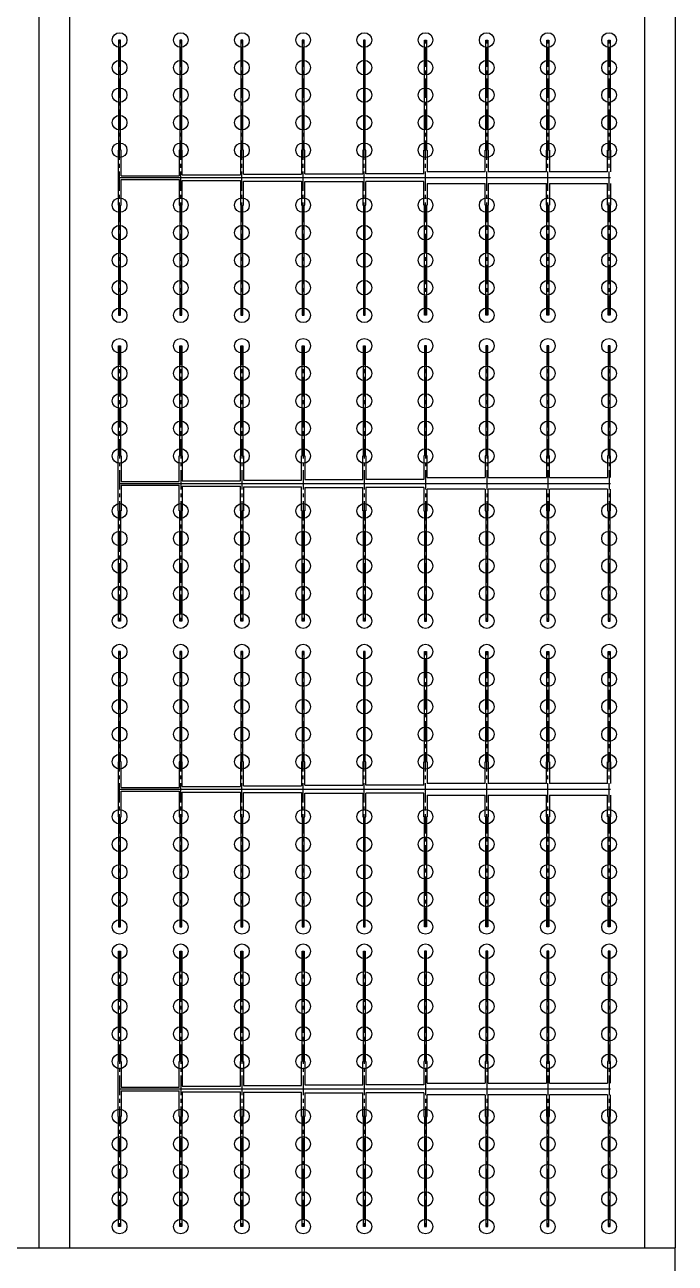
# Model space of a CAD drawing. Header units: millimetres. Extents: x -299291 to 688124, y -407813 to 623474.
# Drawn here: x -227492 to -216861, y 21730 to 41980 of the extents above; entities that cross this region are included whole.
import ezdxf

# ---------------------------------------------------------------- set-up
doc = ezdxf.new("R2010")
doc.units = ezdxf.units.MM
doc.linetypes.add('CENTER', pattern=[50.8, 31.75, -6.35, 6.35, -6.35])
doc.layers.add('轴线', color=6, linetype='CENTER')

msp = doc.modelspace()

# ---------------------------------------------------------------- linework, layer by layer
at = {"ltscale": 10}
for p, q in [((-227261.202, 90653.898), (-227261.202, 21980.27)), ((-217361.202, 90653.898), (-217361.202, 21980.27)), ((-227261.202, 87627.619), (-227261.202, 21980.27)), ((-226761.202, 87154.41), (-226761.202, 21980.27)), ((-217361.202, 87091.069), (-217361.202, 21980.27)), ((-226761.202, 85302.57), (-226761.202, 21980.27)), ((-216861.202, 84229.47), (-216861.202, 21980.27)), ((-225926.257, 41730.27), (-225958.257, 41730.27)), ((-225958.257, 41730.27), (-225958.257, 39930.27)), ((-225926.257, 39930.27), (-225926.257, 41730.27)), ((-224926.257, 41730.27), (-224958.257, 41730.27)), ((-224958.257, 41730.27), (-224958.257, 39930.27)), ((-224926.257, 39930.27), (-224926.257, 41730.27)), ((-223926.257, 41730.27), (-223958.257, 41730.27)), ((-223958.257, 41730.27), (-223958.257, 39930.27)), ((-223926.257, 39930.27), (-223926.257, 41730.27)), ((-222926.257, 41730.27), (-222958.257, 41730.27)), ((-222958.257, 41730.27), (-222958.257, 39930.27)), ((-222926.257, 39930.27), (-222926.257, 41730.27)), ((-221926.257, 41730.27), (-221958.257, 41730.27)), ((-221958.257, 41730.27), (-221958.257, 39930.27)), ((-221926.257, 39930.27), (-221926.257, 41730.27)), ((-220958.257, 39930.27), (-220958.257, 41730.27)), ((-220958.257, 41730.27), (-220926.257, 41730.27)), ((-220926.257, 41730.27), (-220926.257, 39930.27)), ((-219958.257, 39930.27), (-219958.257, 41730.27)), ((-219958.257, 41730.27), (-219926.257, 41730.27)), ((-219926.257, 41730.27), (-219926.257, 39930.27)), ((-218958.257, 39930.27), (-218958.257, 41730.27)), ((-218958.257, 41730.27), (-218926.257, 41730.27)), ((-218926.257, 41730.27), (-218926.257, 39930.27)), ((-217958.257, 39930.27), (-217958.257, 41730.27)), ((-217958.257, 41730.27), (-217926.257, 41730.27)), ((-217926.257, 41730.27), (-217926.257, 39930.27)), ((-225958.257, 39930.27), (-225967.257, 39930.27)), ((-225967.257, 39930.27), (-225967.257, 39030.27)), ((-225917.257, 39930.27), (-225926.257, 39930.27)), ((-225917.257, 39510.27), (-225917.257, 39930.27)), ((-224958.257, 39930.27), (-224967.257, 39930.27)), ((-224967.257, 39930.27), (-224967.257, 39510.27)), ((-224917.257, 39930.27), (-224926.257, 39930.27)), ((-224917.257, 39525.27), (-224917.257, 39930.27)), ((-223958.257, 39930.27), (-223967.257, 39930.27)), ((-223967.257, 39930.27), (-223967.257, 39525.27)), ((-223917.257, 39930.27), (-223926.257, 39930.27)), ((-223917.257, 39535.27), (-223917.257, 39930.27)), ((-222958.257, 39930.27), (-222967.257, 39930.27)), ((-222967.257, 39930.27), (-222967.257, 39535.27)), ((-222917.257, 39930.27), (-222926.257, 39930.27)), ((-222917.257, 39545.27), (-222917.257, 39930.27)), ((-221958.257, 39930.27), (-221967.257, 39930.27)), ((-221967.257, 39930.27), (-221967.257, 39545.27)), ((-221917.257, 39930.27), (-221926.257, 39930.27)), ((-221917.257, 39545.27), (-221917.257, 39930.27)), ((-220967.257, 39545.27), (-220967.257, 39930.27)), ((-220967.257, 39930.27), (-220958.257, 39930.27)), ((-220926.257, 39930.27), (-220917.257, 39930.27)), ((-220917.257, 39930.27), (-220917.257, 39575.27)), ((-219967.257, 39575.27), (-219967.257, 39930.27)), ((-219967.257, 39930.27), (-219958.257, 39930.27)), ((-219926.257, 39930.27), (-219917.257, 39930.27)), ((-219917.257, 39930.27), (-219917.257, 39575.27)), ((-218967.257, 39575.27), (-218967.257, 39930.27)), ((-218967.257, 39930.27), (-218958.257, 39930.27)), ((-218926.257, 39930.27), (-218917.257, 39930.27)), ((-218917.257, 39930.27), (-218917.257, 39575.27)), ((-217967.257, 39575.27), (-217967.257, 39930.27)), ((-217967.257, 39930.27), (-217958.257, 39930.27)), ((-217926.257, 39930.27), (-217917.257, 39930.27)), ((-217917.257, 39930.27), (-217917.257, 39575.27)), ((-225917.257, 39510.27), (-224967.257, 39510.27)), ((-224917.257, 39525.27), (-223967.257, 39525.27)), ((-223917.257, 39535.27), (-222967.257, 39535.27)), ((-222917.257, 39545.27), (-221967.257, 39545.27)), ((-220967.257, 39545.27), (-221917.257, 39545.27)), ((-219967.257, 39575.27), (-220917.257, 39575.27)), ((-218967.257, 39575.27), (-219917.257, 39575.27)), ((-217967.257, 39575.27), (-218917.257, 39575.27)), ((-225942.257, 39480.27), (-217917.257, 39480.27)), ((-225917.257, 39030.27), (-225917.257, 39450.27)), ((-225917.257, 39450.27), (-224967.257, 39450.27)), ((-224967.257, 39450.27), (-224967.257, 39030.27)), ((-224917.257, 39030.27), (-224917.257, 39435.27)), ((-224917.257, 39435.27), (-223967.257, 39435.27)), ((-223967.257, 39435.27), (-223967.257, 39030.27)), ((-223917.257, 39030.27), (-223917.257, 39425.27)), ((-223917.257, 39425.27), (-222967.257, 39425.27)), ((-222967.257, 39425.27), (-222967.257, 39030.27)), ((-222917.257, 39030.27), (-222917.257, 39415.27)), ((-222917.257, 39415.27), (-221967.257, 39415.27)), ((-221967.257, 39415.27), (-221967.257, 39030.27)), ((-221917.257, 39030.27), (-221917.257, 39415.27)), ((-220967.257, 39415.27), (-221917.257, 39415.27)), ((-220967.257, 39030.27), (-220967.257, 39415.27)), ((-220917.257, 39385.27), (-220917.257, 39030.27)), ((-220917.257, 39385.27), (-219967.257, 39385.27)), ((-219967.257, 39030.27), (-219967.257, 39385.27)), ((-219917.257, 39385.27), (-219917.257, 39030.27)), ((-219917.257, 39385.27), (-218967.257, 39385.27)), ((-218967.257, 39030.27), (-218967.257, 39385.27)), ((-218917.257, 39385.27), (-218917.257, 39030.27)), ((-218917.257, 39385.27), (-217967.257, 39385.27)), ((-217967.257, 39030.27), (-217967.257, 39385.27)), ((-217917.257, 39385.27), (-217917.257, 39030.27)), ((-225967.257, 39030.27), (-225958.257, 39030.27)), ((-225958.257, 39030.27), (-225958.257, 37230.27)), ((-225926.257, 37230.27), (-225926.257, 39030.27)), ((-225926.257, 39030.27), (-225917.257, 39030.27)), ((-224967.257, 39030.27), (-224958.257, 39030.27)), ((-224958.257, 39030.27), (-224958.257, 37230.27)), ((-224926.257, 37230.27), (-224926.257, 39030.27)), ((-224926.257, 39030.27), (-224917.257, 39030.27)), ((-223967.257, 39030.27), (-223958.257, 39030.27)), ((-223958.257, 39030.27), (-223958.257, 37230.27)), ((-223926.257, 37230.27), (-223926.257, 39030.27)), ((-223926.257, 39030.27), (-223917.257, 39030.27)), ((-222967.257, 39030.27), (-222958.257, 39030.27)), ((-222958.257, 39030.27), (-222958.257, 37230.27)), ((-222926.257, 37230.27), (-222926.257, 39030.27)), ((-222926.257, 39030.27), (-222917.257, 39030.27)), ((-221967.257, 39030.27), (-221958.257, 39030.27)), ((-221958.257, 39030.27), (-221958.257, 37230.27)), ((-221926.257, 37230.27), (-221926.257, 39030.27)), ((-221926.257, 39030.27), (-221917.257, 39030.27)), ((-220958.257, 39030.27), (-220967.257, 39030.27)), ((-220958.257, 37230.27), (-220958.257, 39030.27)), ((-220917.257, 39030.27), (-220926.257, 39030.27)), ((-220926.257, 39030.27), (-220926.257, 37230.27)), ((-219958.257, 39030.27), (-219967.257, 39030.27)), ((-219958.257, 37230.27), (-219958.257, 39030.27)), ((-219917.257, 39030.27), (-219926.257, 39030.27)), ((-219926.257, 39030.27), (-219926.257, 37230.27)), ((-218958.257, 39030.27), (-218967.257, 39030.27)), ((-218958.257, 37230.27), (-218958.257, 39030.27)), ((-218917.257, 39030.27), (-218926.257, 39030.27)), ((-218926.257, 39030.27), (-218926.257, 37230.27)), ((-217958.257, 39030.27), (-217967.257, 39030.27)), ((-217958.257, 37230.27), (-217958.257, 39030.27)), ((-217917.257, 39030.27), (-217926.257, 39030.27)), ((-217926.257, 39030.27), (-217926.257, 37230.27)), ((-225958.257, 37230.27), (-225926.257, 37230.27)), ((-224958.257, 37230.27), (-224926.257, 37230.27)), ((-223958.257, 37230.27), (-223926.257, 37230.27)), ((-222958.257, 37230.27), (-222926.257, 37230.27)), ((-221958.257, 37230.27), (-221926.257, 37230.27)), ((-220926.257, 37230.27), (-220958.257, 37230.27)), ((-219926.257, 37230.27), (-219958.257, 37230.27)), ((-218926.257, 37230.27), (-218958.257, 37230.27)), ((-217926.257, 37230.27), (-217958.257, 37230.27)), ((-225958.257, 36730.27), (-225926.257, 36730.27)), ((-225958.257, 34930.27), (-225958.257, 36730.27)), ((-225926.257, 36730.27), (-225926.257, 34930.27)), ((-224958.257, 36730.27), (-224926.257, 36730.27)), ((-224958.257, 34930.27), (-224958.257, 36730.27)), ((-224926.257, 36730.27), (-224926.257, 34930.27)), ((-223958.257, 36730.27), (-223926.257, 36730.27)), ((-223958.257, 34930.27), (-223958.257, 36730.27)), ((-223926.257, 36730.27), (-223926.257, 34930.27)), ((-222958.257, 36730.27), (-222926.257, 36730.27)), ((-222958.257, 34930.27), (-222958.257, 36730.27)), ((-222926.257, 36730.27), (-222926.257, 34930.27)), ((-221958.257, 36730.27), (-221926.257, 36730.27)), ((-221958.257, 34930.27), (-221958.257, 36730.27)), ((-221926.257, 36730.27), (-221926.257, 34930.27)), ((-220926.257, 36730.27), (-220958.257, 36730.27)), ((-220958.257, 36730.27), (-220958.257, 34930.27)), ((-220926.257, 34930.27), (-220926.257, 36730.27)), ((-219926.257, 36730.27), (-219958.257, 36730.27)), ((-219958.257, 36730.27), (-219958.257, 34930.27)), ((-219926.257, 34930.27), (-219926.257, 36730.27)), ((-218926.257, 36730.27), (-218958.257, 36730.27)), ((-218958.257, 36730.27), (-218958.257, 34930.27)), ((-218926.257, 34930.27), (-218926.257, 36730.27)), ((-217926.257, 36730.27), (-217958.257, 36730.27)), ((-217958.257, 36730.27), (-217958.257, 34930.27)), ((-217926.257, 34930.27), (-217926.257, 36730.27)), ((-225967.257, 34030.27), (-225967.257, 34930.27)), ((-225967.257, 34930.27), (-225958.257, 34930.27)), ((-225926.257, 34930.27), (-225917.257, 34930.27)), ((-225917.257, 34930.27), (-225917.257, 34510.27)), ((-224967.257, 34510.27), (-224967.257, 34930.27)), ((-224967.257, 34930.27), (-224958.257, 34930.27)), ((-224926.257, 34930.27), (-224917.257, 34930.27)), ((-224917.257, 34930.27), (-224917.257, 34525.27)), ((-223967.257, 34525.27), (-223967.257, 34930.27)), ((-223967.257, 34930.27), (-223958.257, 34930.27)), ((-223926.257, 34930.27), (-223917.257, 34930.27)), ((-223917.257, 34930.27), (-223917.257, 34535.27)), ((-222967.257, 34535.27), (-222967.257, 34930.27)), ((-222967.257, 34930.27), (-222958.257, 34930.27)), ((-222926.257, 34930.27), (-222917.257, 34930.27)), ((-222917.257, 34930.27), (-222917.257, 34545.27)), ((-221967.257, 34545.27), (-221967.257, 34930.27)), ((-221967.257, 34930.27), (-221958.257, 34930.27)), ((-221926.257, 34930.27), (-221917.257, 34930.27)), ((-221917.257, 34930.27), (-221917.257, 34545.27)), ((-220958.257, 34930.27), (-220967.257, 34930.27)), ((-220967.257, 34930.27), (-220967.257, 34545.27)), ((-220917.257, 34930.27), (-220926.257, 34930.27)), ((-220917.257, 34575.27), (-220917.257, 34930.27)), ((-219958.257, 34930.27), (-219967.257, 34930.27)), ((-219967.257, 34930.27), (-219967.257, 34575.27)), ((-219917.257, 34930.27), (-219926.257, 34930.27)), ((-219917.257, 34575.27), (-219917.257, 34930.27)), ((-218958.257, 34930.27), (-218967.257, 34930.27)), ((-218967.257, 34930.27), (-218967.257, 34575.27)), ((-218917.257, 34930.27), (-218926.257, 34930.27)), ((-218917.257, 34575.27), (-218917.257, 34930.27)), ((-217958.257, 34930.27), (-217967.257, 34930.27)), ((-217967.257, 34930.27), (-217967.257, 34575.27)), ((-217917.257, 34930.27), (-217926.257, 34930.27)), ((-217917.257, 34575.27), (-217917.257, 34930.27)), ((-225942.257, 34480.27), (-217917.257, 34480.27)), ((-225917.257, 34510.27), (-224967.257, 34510.27)), ((-225917.257, 34450.27), (-225917.257, 34030.27)), ((-225917.257, 34450.27), (-224967.257, 34450.27)), ((-224967.257, 34030.27), (-224967.257, 34450.27)), ((-224917.257, 34525.27), (-223967.257, 34525.27)), ((-224917.257, 34435.27), (-224917.257, 34030.27)), ((-224917.257, 34435.27), (-223967.257, 34435.27)), ((-223967.257, 34030.27), (-223967.257, 34435.27)), ((-223917.257, 34535.27), (-222967.257, 34535.27)), ((-223917.257, 34425.27), (-223917.257, 34030.27)), ((-223917.257, 34425.27), (-222967.257, 34425.27)), ((-222967.257, 34030.27), (-222967.257, 34425.27)), ((-222917.257, 34545.27), (-221967.257, 34545.27)), ((-220967.257, 34545.27), (-221917.257, 34545.27)), ((-220917.257, 34575.27), (-219967.257, 34575.27)), ((-219917.257, 34575.27), (-218967.257, 34575.27)), ((-218917.257, 34575.27), (-217967.257, 34575.27)), ((-222917.257, 34415.27), (-222917.257, 34030.27)), ((-222917.257, 34415.27), (-221967.257, 34415.27)), ((-221967.257, 34030.27), (-221967.257, 34415.27)), ((-221917.257, 34415.27), (-221917.257, 34030.27)), ((-220967.257, 34415.27), (-221917.257, 34415.27)), ((-220967.257, 34415.27), (-220967.257, 34030.27)), ((-220917.257, 34030.27), (-220917.257, 34385.27)), ((-219967.257, 34385.27), (-220917.257, 34385.27)), ((-219967.257, 34385.27), (-219967.257, 34030.27)), ((-219917.257, 34030.27), (-219917.257, 34385.27)), ((-218967.257, 34385.27), (-219917.257, 34385.27)), ((-218967.257, 34385.27), (-218967.257, 34030.27)), ((-218917.257, 34030.27), (-218917.257, 34385.27)), ((-217967.257, 34385.27), (-218917.257, 34385.27)), ((-217967.257, 34385.27), (-217967.257, 34030.27)), ((-217917.257, 34030.27), (-217917.257, 34385.27)), ((-225958.257, 34030.27), (-225967.257, 34030.27)), ((-225958.257, 32230.27), (-225958.257, 34030.27)), ((-225917.257, 34030.27), (-225926.257, 34030.27)), ((-225926.257, 34030.27), (-225926.257, 32230.27)), ((-224958.257, 34030.27), (-224967.257, 34030.27)), ((-224958.257, 32230.27), (-224958.257, 34030.27)), ((-224917.257, 34030.27), (-224926.257, 34030.27)), ((-224926.257, 34030.27), (-224926.257, 32230.27)), ((-223958.257, 34030.27), (-223967.257, 34030.27)), ((-223958.257, 32230.27), (-223958.257, 34030.27)), ((-223917.257, 34030.27), (-223926.257, 34030.27)), ((-223926.257, 34030.27), (-223926.257, 32230.27)), ((-222958.257, 34030.27), (-222967.257, 34030.27)), ((-222958.257, 32230.27), (-222958.257, 34030.27)), ((-222917.257, 34030.27), (-222926.257, 34030.27)), ((-222926.257, 34030.27), (-222926.257, 32230.27)), ((-221958.257, 34030.27), (-221967.257, 34030.27)), ((-221958.257, 32230.27), (-221958.257, 34030.27)), ((-221917.257, 34030.27), (-221926.257, 34030.27)), ((-221926.257, 34030.27), (-221926.257, 32230.27)), ((-220967.257, 34030.27), (-220958.257, 34030.27)), ((-220958.257, 34030.27), (-220958.257, 32230.27)), ((-220926.257, 32230.27), (-220926.257, 34030.27)), ((-220926.257, 34030.27), (-220917.257, 34030.27)), ((-219967.257, 34030.27), (-219958.257, 34030.27)), ((-219958.257, 34030.27), (-219958.257, 32230.27)), ((-219926.257, 32230.27), (-219926.257, 34030.27)), ((-219926.257, 34030.27), (-219917.257, 34030.27)), ((-218967.257, 34030.27), (-218958.257, 34030.27)), ((-218958.257, 34030.27), (-218958.257, 32230.27)), ((-218926.257, 32230.27), (-218926.257, 34030.27)), ((-218926.257, 34030.27), (-218917.257, 34030.27)), ((-217967.257, 34030.27), (-217958.257, 34030.27)), ((-217958.257, 34030.27), (-217958.257, 32230.27)), ((-217926.257, 32230.27), (-217926.257, 34030.27)), ((-217926.257, 34030.27), (-217917.257, 34030.27)), ((-225926.257, 32230.27), (-225958.257, 32230.27)), ((-224926.257, 32230.27), (-224958.257, 32230.27)), ((-223926.257, 32230.27), (-223958.257, 32230.27)), ((-222926.257, 32230.27), (-222958.257, 32230.27)), ((-221926.257, 32230.27), (-221958.257, 32230.27)), ((-220958.257, 32230.27), (-220926.257, 32230.27)), ((-219958.257, 32230.27), (-219926.257, 32230.27)), ((-218958.257, 32230.27), (-218926.257, 32230.27)), ((-217958.257, 32230.27), (-217926.257, 32230.27)), ((-225926.257, 31730.27), (-225958.257, 31730.27)), ((-225958.257, 31730.27), (-225958.257, 29930.27)), ((-225926.257, 29930.27), (-225926.257, 31730.27)), ((-224926.257, 31730.27), (-224958.257, 31730.27)), ((-224958.257, 31730.27), (-224958.257, 29930.27)), ((-224926.257, 29930.27), (-224926.257, 31730.27)), ((-223926.257, 31730.27), (-223958.257, 31730.27)), ((-223958.257, 31730.27), (-223958.257, 29930.27)), ((-223926.257, 29930.27), (-223926.257, 31730.27)), ((-222926.257, 31730.27), (-222958.257, 31730.27)), ((-222958.257, 31730.27), (-222958.257, 29930.27)), ((-222926.257, 29930.27), (-222926.257, 31730.27)), ((-221926.257, 31730.27), (-221958.257, 31730.27)), ((-221958.257, 31730.27), (-221958.257, 29930.27)), ((-221926.257, 29930.27), (-221926.257, 31730.27)), ((-220958.257, 29930.27), (-220958.257, 31730.27)), ((-220958.257, 31730.27), (-220926.257, 31730.27)), ((-220926.257, 31730.27), (-220926.257, 29930.27)), ((-219958.257, 29930.27), (-219958.257, 31730.27)), ((-219958.257, 31730.27), (-219926.257, 31730.27)), ((-219926.257, 31730.27), (-219926.257, 29930.27)), ((-218958.257, 29930.27), (-218958.257, 31730.27)), ((-218958.257, 31730.27), (-218926.257, 31730.27)), ((-218926.257, 31730.27), (-218926.257, 29930.27)), ((-217958.257, 29930.27), (-217958.257, 31730.27)), ((-217958.257, 31730.27), (-217926.257, 31730.27)), ((-217926.257, 31730.27), (-217926.257, 29930.27)), ((-225958.257, 29930.27), (-225967.257, 29930.27)), ((-225967.257, 29930.27), (-225967.257, 29030.27)), ((-225917.257, 29930.27), (-225926.257, 29930.27)), ((-225917.257, 29510.27), (-225917.257, 29930.27)), ((-224958.257, 29930.27), (-224967.257, 29930.27)), ((-224967.257, 29930.27), (-224967.257, 29510.27)), ((-224917.257, 29930.27), (-224926.257, 29930.27)), ((-224917.257, 29525.27), (-224917.257, 29930.27)), ((-223958.257, 29930.27), (-223967.257, 29930.27)), ((-223967.257, 29930.27), (-223967.257, 29525.27)), ((-223917.257, 29930.27), (-223926.257, 29930.27)), ((-223917.257, 29535.27), (-223917.257, 29930.27)), ((-222958.257, 29930.27), (-222967.257, 29930.27)), ((-222967.257, 29930.27), (-222967.257, 29535.27)), ((-222917.257, 29930.27), (-222926.257, 29930.27)), ((-222917.257, 29545.27), (-222917.257, 29930.27)), ((-221958.257, 29930.27), (-221967.257, 29930.27)), ((-221967.257, 29930.27), (-221967.257, 29545.27)), ((-221917.257, 29930.27), (-221926.257, 29930.27)), ((-221917.257, 29545.27), (-221917.257, 29930.27)), ((-220967.257, 29545.27), (-220967.257, 29930.27)), ((-220967.257, 29930.27), (-220958.257, 29930.27)), ((-220926.257, 29930.27), (-220917.257, 29930.27)), ((-220917.257, 29930.27), (-220917.257, 29575.27)), ((-219967.257, 29575.27), (-219967.257, 29930.27)), ((-219967.257, 29930.27), (-219958.257, 29930.27)), ((-219926.257, 29930.27), (-219917.257, 29930.27)), ((-219917.257, 29930.27), (-219917.257, 29575.27)), ((-218967.257, 29575.27), (-218967.257, 29930.27)), ((-218967.257, 29930.27), (-218958.257, 29930.27)), ((-218926.257, 29930.27), (-218917.257, 29930.27)), ((-218917.257, 29930.27), (-218917.257, 29575.27)), ((-217967.257, 29575.27), (-217967.257, 29930.27)), ((-217967.257, 29930.27), (-217958.257, 29930.27)), ((-217926.257, 29930.27), (-217917.257, 29930.27)), ((-217917.257, 29930.27), (-217917.257, 29575.27)), ((-219967.257, 29575.27), (-220917.257, 29575.27)), ((-218967.257, 29575.27), (-219917.257, 29575.27)), ((-217967.257, 29575.27), (-218917.257, 29575.27)), ((-225942.257, 29480.27), (-217917.257, 29480.27)), ((-225917.257, 29510.27), (-224967.257, 29510.27)), ((-225917.257, 29030.27), (-225917.257, 29450.27)), ((-225917.257, 29450.27), (-224967.257, 29450.27)), ((-224967.257, 29450.27), (-224967.257, 29030.27)), ((-224917.257, 29525.27), (-223967.257, 29525.27)), ((-224917.257, 29030.27), (-224917.257, 29435.27)), ((-224917.257, 29435.27), (-223967.257, 29435.27)), ((-223967.257, 29435.27), (-223967.257, 29030.27)), ((-223917.257, 29535.27), (-222967.257, 29535.27)), ((-223917.257, 29030.27), (-223917.257, 29425.27)), ((-223917.257, 29425.27), (-222967.257, 29425.27)), ((-222967.257, 29425.27), (-222967.257, 29030.27)), ((-222917.257, 29545.27), (-221967.257, 29545.27)), ((-222917.257, 29030.27), (-222917.257, 29415.27)), ((-222917.257, 29415.27), (-221967.257, 29415.27)), ((-221967.257, 29415.27), (-221967.257, 29030.27)), ((-220967.257, 29545.27), (-221917.257, 29545.27)), ((-221917.257, 29030.27), (-221917.257, 29415.27)), ((-220967.257, 29415.27), (-221917.257, 29415.27)), ((-220967.257, 29030.27), (-220967.257, 29415.27)), ((-220917.257, 29385.27), (-220917.257, 29030.27)), ((-220917.257, 29385.27), (-219967.257, 29385.27)), ((-219967.257, 29030.27), (-219967.257, 29385.27)), ((-219917.257, 29385.27), (-219917.257, 29030.27)), ((-219917.257, 29385.27), (-218967.257, 29385.27)), ((-218967.257, 29030.27), (-218967.257, 29385.27)), ((-218917.257, 29385.27), (-218917.257, 29030.27)), ((-218917.257, 29385.27), (-217967.257, 29385.27)), ((-217967.257, 29030.27), (-217967.257, 29385.27)), ((-217917.257, 29385.27), (-217917.257, 29030.27)), ((-225967.257, 29030.27), (-225958.257, 29030.27)), ((-225958.257, 29030.27), (-225958.257, 27230.27)), ((-225926.257, 27230.27), (-225926.257, 29030.27)), ((-225926.257, 29030.27), (-225917.257, 29030.27)), ((-224967.257, 29030.27), (-224958.257, 29030.27)), ((-224958.257, 29030.27), (-224958.257, 27230.27)), ((-224926.257, 27230.27), (-224926.257, 29030.27)), ((-224926.257, 29030.27), (-224917.257, 29030.27)), ((-223967.257, 29030.27), (-223958.257, 29030.27)), ((-223958.257, 29030.27), (-223958.257, 27230.27)), ((-223926.257, 27230.27), (-223926.257, 29030.27)), ((-223926.257, 29030.27), (-223917.257, 29030.27)), ((-222967.257, 29030.27), (-222958.257, 29030.27)), ((-222958.257, 29030.27), (-222958.257, 27230.27)), ((-222926.257, 27230.27), (-222926.257, 29030.27)), ((-222926.257, 29030.27), (-222917.257, 29030.27)), ((-221967.257, 29030.27), (-221958.257, 29030.27)), ((-221958.257, 29030.27), (-221958.257, 27230.27)), ((-221926.257, 27230.27), (-221926.257, 29030.27)), ((-221926.257, 29030.27), (-221917.257, 29030.27)), ((-220958.257, 29030.27), (-220967.257, 29030.27)), ((-220958.257, 27230.27), (-220958.257, 29030.27)), ((-220917.257, 29030.27), (-220926.257, 29030.27)), ((-220926.257, 29030.27), (-220926.257, 27230.27)), ((-219958.257, 29030.27), (-219967.257, 29030.27)), ((-219958.257, 27230.27), (-219958.257, 29030.27)), ((-219917.257, 29030.27), (-219926.257, 29030.27)), ((-219926.257, 29030.27), (-219926.257, 27230.27)), ((-218958.257, 29030.27), (-218967.257, 29030.27)), ((-218958.257, 27230.27), (-218958.257, 29030.27)), ((-218917.257, 29030.27), (-218926.257, 29030.27)), ((-218926.257, 29030.27), (-218926.257, 27230.27)), ((-217958.257, 29030.27), (-217967.257, 29030.27)), ((-217958.257, 27230.27), (-217958.257, 29030.27)), ((-217917.257, 29030.27), (-217926.257, 29030.27)), ((-217926.257, 29030.27), (-217926.257, 27230.27)), ((-225958.257, 27230.27), (-225926.257, 27230.27)), ((-224958.257, 27230.27), (-224926.257, 27230.27)), ((-223958.257, 27230.27), (-223926.257, 27230.27)), ((-222958.257, 27230.27), (-222926.257, 27230.27)), ((-221958.257, 27230.27), (-221926.257, 27230.27)), ((-220926.257, 27230.27), (-220958.257, 27230.27)), ((-219926.257, 27230.27), (-219958.257, 27230.27)), ((-218926.257, 27230.27), (-218958.257, 27230.27)), ((-217926.257, 27230.27), (-217958.257, 27230.27)), ((-225958.257, 26830.27), (-225926.257, 26830.27)), ((-225958.257, 25030.27), (-225958.257, 26830.27)), ((-225926.257, 26830.27), (-225926.257, 25030.27)), ((-224958.257, 26830.27), (-224926.257, 26830.27)), ((-224958.257, 25030.27), (-224958.257, 26830.27)), ((-224926.257, 26830.27), (-224926.257, 25030.27)), ((-223958.257, 26830.27), (-223926.257, 26830.27)), ((-223958.257, 25030.27), (-223958.257, 26830.27)), ((-223926.257, 26830.27), (-223926.257, 25030.27)), ((-222958.257, 26830.27), (-222926.257, 26830.27)), ((-222958.257, 25030.27), (-222958.257, 26830.27)), ((-222926.257, 26830.27), (-222926.257, 25030.27)), ((-221958.257, 26830.27), (-221926.257, 26830.27)), ((-221958.257, 25030.27), (-221958.257, 26830.27)), ((-221926.257, 26830.27), (-221926.257, 25030.27)), ((-220926.257, 26830.27), (-220958.257, 26830.27)), ((-220958.257, 26830.27), (-220958.257, 25030.27)), ((-220926.257, 25030.27), (-220926.257, 26830.27)), ((-219926.257, 26830.27), (-219958.257, 26830.27)), ((-219958.257, 26830.27), (-219958.257, 25030.27)), ((-219926.257, 25030.27), (-219926.257, 26830.27)), ((-218926.257, 26830.27), (-218958.257, 26830.27)), ((-218958.257, 26830.27), (-218958.257, 25030.27)), ((-218926.257, 25030.27), (-218926.257, 26830.27)), ((-217926.257, 26830.27), (-217958.257, 26830.27)), ((-217958.257, 26830.27), (-217958.257, 25030.27)), ((-217926.257, 25030.27), (-217926.257, 26830.27)), ((-225967.257, 24130.27), (-225967.257, 25030.27)), ((-225967.257, 25030.27), (-225958.257, 25030.27)), ((-225926.257, 25030.27), (-225917.257, 25030.27)), ((-225917.257, 25030.27), (-225917.257, 24610.27)), ((-224967.257, 24610.27), (-224967.257, 25030.27)), ((-224967.257, 25030.27), (-224958.257, 25030.27)), ((-224926.257, 25030.27), (-224917.257, 25030.27)), ((-224917.257, 25030.27), (-224917.257, 24625.27)), ((-223967.257, 24625.27), (-223967.257, 25030.27)), ((-223967.257, 25030.27), (-223958.257, 25030.27)), ((-223926.257, 25030.27), (-223917.257, 25030.27)), ((-223917.257, 25030.27), (-223917.257, 24635.27)), ((-222967.257, 24635.27), (-222967.257, 25030.27)), ((-222967.257, 25030.27), (-222958.257, 25030.27)), ((-222926.257, 25030.27), (-222917.257, 25030.27)), ((-222917.257, 25030.27), (-222917.257, 24645.27)), ((-221967.257, 24645.27), (-221967.257, 25030.27)), ((-221967.257, 25030.27), (-221958.257, 25030.27)), ((-221926.257, 25030.27), (-221917.257, 25030.27)), ((-221917.257, 25030.27), (-221917.257, 24645.27)), ((-220958.257, 25030.27), (-220967.257, 25030.27)), ((-220967.257, 25030.27), (-220967.257, 24645.27)), ((-220917.257, 25030.27), (-220926.257, 25030.27)), ((-220917.257, 24675.27), (-220917.257, 25030.27)), ((-219958.257, 25030.27), (-219967.257, 25030.27)), ((-219967.257, 25030.27), (-219967.257, 24675.27)), ((-219917.257, 25030.27), (-219926.257, 25030.27)), ((-219917.257, 24675.27), (-219917.257, 25030.27)), ((-218958.257, 25030.27), (-218967.257, 25030.27)), ((-218967.257, 25030.27), (-218967.257, 24675.27)), ((-218917.257, 25030.27), (-218926.257, 25030.27)), ((-218917.257, 24675.27), (-218917.257, 25030.27)), ((-217958.257, 25030.27), (-217967.257, 25030.27)), ((-217967.257, 25030.27), (-217967.257, 24675.27)), ((-217917.257, 25030.27), (-217926.257, 25030.27)), ((-217917.257, 24675.27), (-217917.257, 25030.27)), ((-225942.257, 24580.27), (-217917.257, 24580.27)), ((-225917.257, 24610.27), (-224967.257, 24610.27)), ((-225917.257, 24550.27), (-225917.257, 24130.27)), ((-225917.257, 24550.27), (-224967.257, 24550.27)), ((-224967.257, 24130.27), (-224967.257, 24550.27)), ((-224917.257, 24625.27), (-223967.257, 24625.27)), ((-224917.257, 24535.27), (-224917.257, 24130.27)), ((-224917.257, 24535.27), (-223967.257, 24535.27)), ((-223967.257, 24130.27), (-223967.257, 24535.27)), ((-223917.257, 24635.27), (-222967.257, 24635.27)), ((-223917.257, 24525.27), (-223917.257, 24130.27)), ((-223917.257, 24525.27), (-222967.257, 24525.27)), ((-222967.257, 24130.27), (-222967.257, 24525.27)), ((-222917.257, 24645.27), (-221967.257, 24645.27)), ((-222917.257, 24515.27), (-222917.257, 24130.27)), ((-222917.257, 24515.27), (-221967.257, 24515.27)), ((-221967.257, 24130.27), (-221967.257, 24515.27)), ((-220967.257, 24645.27), (-221917.257, 24645.27)), ((-221917.257, 24515.27), (-221917.257, 24130.27)), ((-220967.257, 24515.27), (-221917.257, 24515.27)), ((-220967.257, 24515.27), (-220967.257, 24130.27)), ((-220917.257, 24675.27), (-219967.257, 24675.27)), ((-219917.257, 24675.27), (-218967.257, 24675.27)), ((-218917.257, 24675.27), (-217967.257, 24675.27)), ((-220917.257, 24130.27), (-220917.257, 24485.27)), ((-219967.257, 24485.27), (-220917.257, 24485.27)), ((-219967.257, 24485.27), (-219967.257, 24130.27)), ((-219917.257, 24130.27), (-219917.257, 24485.27)), ((-218967.257, 24485.27), (-219917.257, 24485.27)), ((-218967.257, 24485.27), (-218967.257, 24130.27)), ((-218917.257, 24130.27), (-218917.257, 24485.27)), ((-217967.257, 24485.27), (-218917.257, 24485.27)), ((-217967.257, 24485.27), (-217967.257, 24130.27)), ((-217917.257, 24130.27), (-217917.257, 24485.27)), ((-225958.257, 24130.27), (-225967.257, 24130.27)), ((-225958.257, 22330.27), (-225958.257, 24130.27)), ((-225917.257, 24130.27), (-225926.257, 24130.27)), ((-225926.257, 24130.27), (-225926.257, 22330.27)), ((-224958.257, 24130.27), (-224967.257, 24130.27)), ((-224958.257, 22330.27), (-224958.257, 24130.27)), ((-224917.257, 24130.27), (-224926.257, 24130.27)), ((-224926.257, 24130.27), (-224926.257, 22330.27)), ((-223958.257, 24130.27), (-223967.257, 24130.27)), ((-223958.257, 22330.27), (-223958.257, 24130.27)), ((-223917.257, 24130.27), (-223926.257, 24130.27)), ((-223926.257, 24130.27), (-223926.257, 22330.27)), ((-222958.257, 24130.27), (-222967.257, 24130.27)), ((-222958.257, 22330.27), (-222958.257, 24130.27)), ((-222917.257, 24130.27), (-222926.257, 24130.27)), ((-222926.257, 24130.27), (-222926.257, 22330.27)), ((-221958.257, 24130.27), (-221967.257, 24130.27)), ((-221958.257, 22330.27), (-221958.257, 24130.27)), ((-221917.257, 24130.27), (-221926.257, 24130.27)), ((-221926.257, 24130.27), (-221926.257, 22330.27)), ((-220967.257, 24130.27), (-220958.257, 24130.27)), ((-220958.257, 24130.27), (-220958.257, 22330.27)), ((-220926.257, 22330.27), (-220926.257, 24130.27)), ((-220926.257, 24130.27), (-220917.257, 24130.27)), ((-219967.257, 24130.27), (-219958.257, 24130.27)), ((-219958.257, 24130.27), (-219958.257, 22330.27)), ((-219926.257, 22330.27), (-219926.257, 24130.27)), ((-219926.257, 24130.27), (-219917.257, 24130.27)), ((-218967.257, 24130.27), (-218958.257, 24130.27)), ((-218958.257, 24130.27), (-218958.257, 22330.27)), ((-218926.257, 22330.27), (-218926.257, 24130.27)), ((-218926.257, 24130.27), (-218917.257, 24130.27)), ((-217967.257, 24130.27), (-217958.257, 24130.27)), ((-217958.257, 24130.27), (-217958.257, 22330.27)), ((-217926.257, 22330.27), (-217926.257, 24130.27)), ((-217926.257, 24130.27), (-217917.257, 24130.27)), ((-225926.257, 22330.27), (-225958.257, 22330.27)), ((-224926.257, 22330.27), (-224958.257, 22330.27)), ((-223926.257, 22330.27), (-223958.257, 22330.27)), ((-222926.257, 22330.27), (-222958.257, 22330.27)), ((-221926.257, 22330.27), (-221958.257, 22330.27)), ((-220958.257, 22330.27), (-220926.257, 22330.27)), ((-219958.257, 22330.27), (-219926.257, 22330.27)), ((-218958.257, 22330.27), (-218926.257, 22330.27)), ((-217958.257, 22330.27), (-217926.257, 22330.27)), ((-286161.202, 21980.27), (-216861.202, 21980.27)), ((-216861.202, 21480.27), (-216861.202, 21980.27))]:
    msp.add_line(p, q, dxfattribs=at)
for centre in [(-225942.257, 41730.27), (-224942.257, 41730.27), (-223942.257, 41730.27), (-222942.257, 41730.27), (-221942.257, 41730.27), (-220942.257, 41730.27), (-219942.257, 41730.27), (-218942.257, 41730.27), (-217942.257, 41730.27), (-225942.257, 41280.27), (-224942.257, 41280.27), (-223942.257, 41280.27), (-222942.257, 41280.27), (-221942.257, 41280.27), (-220942.257, 41280.27), (-219942.257, 41280.27), (-218942.257, 41280.27), (-217942.257, 41280.27), (-225942.257, 40830.27), (-224942.257, 40830.27), (-223942.257, 40830.27), (-222942.257, 40830.27), (-221942.257, 40830.27), (-220942.257, 40830.27), (-219942.257, 40830.27), (-218942.257, 40830.27), (-217942.257, 40830.27), (-225942.257, 40380.27), (-224942.257, 40380.27), (-223942.257, 40380.27), (-222942.257, 40380.27), (-221942.257, 40380.27), (-220942.257, 40380.27), (-219942.257, 40380.27), (-218942.257, 40380.27), (-217942.257, 40380.27), (-225942.257, 39930.27), (-224942.257, 39930.27), (-223942.257, 39930.27), (-222942.257, 39930.27), (-221942.257, 39930.27), (-220942.257, 39930.27), (-219942.257, 39930.27), (-218942.257, 39930.27), (-217942.257, 39930.27), (-225942.257, 39030.27), (-224942.257, 39030.27), (-223942.257, 39030.27), (-222942.257, 39030.27), (-221942.257, 39030.27), (-220942.257, 39030.27), (-219942.257, 39030.27), (-218942.257, 39030.27), (-217942.257, 39030.27), (-225942.257, 38580.27), (-224942.257, 38580.27), (-223942.257, 38580.27), (-222942.257, 38580.27), (-221942.257, 38580.27), (-220942.257, 38580.27), (-219942.257, 38580.27), (-218942.257, 38580.27), (-217942.257, 38580.27), (-225942.257, 38130.27), (-224942.257, 38130.27), (-223942.257, 38130.27), (-222942.257, 38130.27), (-221942.257, 38130.27), (-220942.257, 38130.27), (-219942.257, 38130.27), (-218942.257, 38130.27), (-217942.257, 38130.27), (-225942.257, 37680.27), (-224942.257, 37680.27), (-223942.257, 37680.27), (-222942.257, 37680.27), (-221942.257, 37680.27), (-220942.257, 37680.27), (-219942.257, 37680.27), (-218942.257, 37680.27), (-217942.257, 37680.27), (-225942.257, 37230.27), (-224942.257, 37230.27), (-223942.257, 37230.27), (-222942.257, 37230.27), (-221942.257, 37230.27), (-220942.257, 37230.27), (-219942.257, 37230.27), (-218942.257, 37230.27), (-217942.257, 37230.27), (-225942.257, 36730.27), (-224942.257, 36730.27), (-223942.257, 36730.27), (-222942.257, 36730.27), (-221942.257, 36730.27), (-220942.257, 36730.27), (-219942.257, 36730.27), (-218942.257, 36730.27), (-217942.257, 36730.27), (-225942.257, 36280.27), (-224942.257, 36280.27), (-223942.257, 36280.27), (-222942.257, 36280.27), (-221942.257, 36280.27), (-220942.257, 36280.27), (-219942.257, 36280.27), (-218942.257, 36280.27), (-217942.257, 36280.27), (-225942.257, 35830.27), (-224942.257, 35830.27), (-223942.257, 35830.27), (-222942.257, 35830.27), (-221942.257, 35830.27), (-220942.257, 35830.27), (-219942.257, 35830.27), (-218942.257, 35830.27), (-217942.257, 35830.27), (-225942.257, 35380.27), (-224942.257, 35380.27), (-223942.257, 35380.27), (-222942.257, 35380.27), (-221942.257, 35380.27), (-220942.257, 35380.27), (-219942.257, 35380.27), (-218942.257, 35380.27), (-217942.257, 35380.27), (-225942.257, 34930.27), (-224942.257, 34930.27), (-223942.257, 34930.27), (-222942.257, 34930.27), (-221942.257, 34930.27), (-220942.257, 34930.27), (-219942.257, 34930.27), (-218942.257, 34930.27), (-217942.257, 34930.27), (-225942.257, 34030.27), (-224942.257, 34030.27), (-223942.257, 34030.27), (-222942.257, 34030.27), (-221942.257, 34030.27), (-220942.257, 34030.27), (-219942.257, 34030.27), (-218942.257, 34030.27), (-217942.257, 34030.27), (-225942.257, 33580.27), (-224942.257, 33580.27), (-223942.257, 33580.27), (-222942.257, 33580.27), (-221942.257, 33580.27), (-220942.257, 33580.27), (-219942.257, 33580.27), (-218942.257, 33580.27), (-217942.257, 33580.27), (-225942.257, 33130.27), (-224942.257, 33130.27), (-223942.257, 33130.27), (-222942.257, 33130.27), (-221942.257, 33130.27), (-220942.257, 33130.27), (-219942.257, 33130.27), (-218942.257, 33130.27), (-217942.257, 33130.27), (-225942.257, 32680.27), (-224942.257, 32680.27), (-223942.257, 32680.27), (-222942.257, 32680.27), (-221942.257, 32680.27), (-220942.257, 32680.27), (-219942.257, 32680.27), (-218942.257, 32680.27), (-217942.257, 32680.27), (-225942.257, 32230.27), (-224942.257, 32230.27), (-223942.257, 32230.27), (-222942.257, 32230.27), (-221942.257, 32230.27), (-220942.257, 32230.27), (-219942.257, 32230.27), (-218942.257, 32230.27), (-217942.257, 32230.27), (-225942.257, 31730.27), (-224942.257, 31730.27), (-223942.257, 31730.27), (-222942.257, 31730.27), (-221942.257, 31730.27), (-220942.257, 31730.27), (-219942.257, 31730.27), (-218942.257, 31730.27), (-217942.257, 31730.27), (-225942.257, 31280.27), (-224942.257, 31280.27), (-223942.257, 31280.27), (-222942.257, 31280.27), (-221942.257, 31280.27), (-220942.257, 31280.27), (-219942.257, 31280.27), (-218942.257, 31280.27), (-217942.257, 31280.27), (-225942.257, 30830.27), (-224942.257, 30830.27), (-223942.257, 30830.27), (-222942.257, 30830.27), (-221942.257, 30830.27), (-220942.257, 30830.27), (-219942.257, 30830.27), (-218942.257, 30830.27), (-217942.257, 30830.27), (-225942.257, 30380.27), (-224942.257, 30380.27), (-223942.257, 30380.27), (-222942.257, 30380.27), (-221942.257, 30380.27), (-220942.257, 30380.27), (-219942.257, 30380.27), (-218942.257, 30380.27), (-217942.257, 30380.27), (-225942.257, 29930.27), (-224942.257, 29930.27), (-223942.257, 29930.27), (-222942.257, 29930.27), (-221942.257, 29930.27), (-220942.257, 29930.27), (-219942.257, 29930.27), (-218942.257, 29930.27), (-217942.257, 29930.27), (-225942.257, 29030.27), (-224942.257, 29030.27), (-223942.257, 29030.27), (-222942.257, 29030.27), (-221942.257, 29030.27), (-220942.257, 29030.27), (-219942.257, 29030.27), (-218942.257, 29030.27), (-217942.257, 29030.27), (-225942.257, 28580.27), (-224942.257, 28580.27), (-223942.257, 28580.27), (-222942.257, 28580.27), (-221942.257, 28580.27), (-220942.257, 28580.27), (-219942.257, 28580.27), (-218942.257, 28580.27), (-217942.257, 28580.27), (-225942.257, 28130.27), (-224942.257, 28130.27), (-223942.257, 28130.27), (-222942.257, 28130.27), (-221942.257, 28130.27), (-220942.257, 28130.27), (-219942.257, 28130.27), (-218942.257, 28130.27), (-217942.257, 28130.27), (-225942.257, 27680.27), (-224942.257, 27680.27), (-223942.257, 27680.27), (-222942.257, 27680.27), (-221942.257, 27680.27), (-220942.257, 27680.27), (-219942.257, 27680.27), (-218942.257, 27680.27), (-217942.257, 27680.27), (-225942.257, 27230.27), (-224942.257, 27230.27), (-223942.257, 27230.27), (-222942.257, 27230.27), (-221942.257, 27230.27), (-220942.257, 27230.27), (-219942.257, 27230.27), (-218942.257, 27230.27), (-217942.257, 27230.27), (-225942.257, 26830.27), (-224942.257, 26830.27), (-223942.257, 26830.27), (-222942.257, 26830.27), (-221942.257, 26830.27), (-220942.257, 26830.27), (-219942.257, 26830.27), (-218942.257, 26830.27), (-217942.257, 26830.27), (-225942.257, 26380.27), (-224942.257, 26380.27), (-223942.257, 26380.27), (-222942.257, 26380.27), (-221942.257, 26380.27), (-220942.257, 26380.27), (-219942.257, 26380.27), (-218942.257, 26380.27), (-217942.257, 26380.27), (-225942.257, 25930.27), (-224942.257, 25930.27), (-223942.257, 25930.27), (-222942.257, 25930.27), (-221942.257, 25930.27), (-220942.257, 25930.27), (-219942.257, 25930.27), (-218942.257, 25930.27), (-217942.257, 25930.27), (-225942.257, 25480.27), (-224942.257, 25480.27), (-223942.257, 25480.27), (-222942.257, 25480.27), (-221942.257, 25480.27), (-220942.257, 25480.27), (-219942.257, 25480.27), (-218942.257, 25480.27), (-217942.257, 25480.27), (-225942.257, 25030.27), (-224942.257, 25030.27), (-223942.257, 25030.27), (-222942.257, 25030.27), (-221942.257, 25030.27), (-220942.257, 25030.27), (-219942.257, 25030.27), (-218942.257, 25030.27), (-217942.257, 25030.27), (-225942.257, 24130.27), (-224942.257, 24130.27), (-223942.257, 24130.27), (-222942.257, 24130.27), (-221942.257, 24130.27), (-220942.257, 24130.27), (-219942.257, 24130.27), (-218942.257, 24130.27), (-217942.257, 24130.27), (-225942.257, 23680.27), (-224942.257, 23680.27), (-223942.257, 23680.27), (-222942.257, 23680.27), (-221942.257, 23680.27), (-220942.257, 23680.27), (-219942.257, 23680.27), (-218942.257, 23680.27), (-217942.257, 23680.27), (-225942.257, 23230.27), (-224942.257, 23230.27), (-223942.257, 23230.27), (-222942.257, 23230.27), (-221942.257, 23230.27), (-220942.257, 23230.27), (-219942.257, 23230.27), (-218942.257, 23230.27), (-217942.257, 23230.27), (-225942.257, 22780.27), (-224942.257, 22780.27), (-223942.257, 22780.27), (-222942.257, 22780.27), (-221942.257, 22780.27), (-220942.257, 22780.27), (-219942.257, 22780.27), (-218942.257, 22780.27), (-217942.257, 22780.27), (-225942.257, 22330.27), (-224942.257, 22330.27), (-223942.257, 22330.27), (-222942.257, 22330.27), (-221942.257, 22330.27), (-220942.257, 22330.27), (-219942.257, 22330.27), (-218942.257, 22330.27), (-217942.257, 22330.27)]:
    msp.add_circle(centre, 120, dxfattribs=at)
at = {"layer": '轴线', "ltscale": 10}
for p, q in [((-225942.257, 37230.27), (-225942.257, 41730.27)), ((-224942.257, 37230.27), (-224942.257, 41730.27)), ((-224942.257, 37230.27), (-224942.257, 41730.27)), ((-223942.257, 37230.27), (-223942.257, 41730.27)), ((-223942.257, 37230.27), (-223942.257, 41730.27)), ((-222942.257, 37230.27), (-222942.257, 41730.27)), ((-222942.257, 37230.27), (-222942.257, 41730.27)), ((-221942.257, 37230.27), (-221942.257, 41730.27)), ((-221942.257, 37230.27), (-221942.257, 41730.27)), ((-220942.257, 37230.27), (-220942.257, 41730.27)), ((-220942.257, 37230.27), (-220942.257, 41730.27)), ((-219942.257, 37230.27), (-219942.257, 41730.27)), ((-219942.257, 37230.27), (-219942.257, 41730.27)), ((-218942.257, 37230.27), (-218942.257, 41730.27)), ((-218942.257, 37230.27), (-218942.257, 41730.27)), ((-217942.257, 37230.27), (-217942.257, 41730.27)), ((-225942.257, 36730.27), (-225942.257, 32230.27)), ((-224942.257, 36730.27), (-224942.257, 32230.27)), ((-224942.257, 36730.27), (-224942.257, 32230.27)), ((-223942.257, 36730.27), (-223942.257, 32230.27)), ((-223942.257, 36730.27), (-223942.257, 32230.27)), ((-222942.257, 36730.27), (-222942.257, 32230.27)), ((-222942.257, 36730.27), (-222942.257, 32230.27)), ((-221942.257, 36730.27), (-221942.257, 32230.27)), ((-221942.257, 36730.27), (-221942.257, 32230.27)), ((-220942.257, 36730.27), (-220942.257, 32230.27)), ((-220942.257, 36730.27), (-220942.257, 32230.27)), ((-219942.257, 36730.27), (-219942.257, 32230.27)), ((-219942.257, 36730.27), (-219942.257, 32230.27)), ((-218942.257, 36730.27), (-218942.257, 32230.27)), ((-218942.257, 36730.27), (-218942.257, 32230.27)), ((-217942.257, 36730.27), (-217942.257, 32230.27)), ((-225942.257, 27230.27), (-225942.257, 31730.27)), ((-224942.257, 27230.27), (-224942.257, 31730.27)), ((-224942.257, 27230.27), (-224942.257, 31730.27)), ((-223942.257, 27230.27), (-223942.257, 31730.27)), ((-223942.257, 27230.27), (-223942.257, 31730.27)), ((-222942.257, 27230.27), (-222942.257, 31730.27)), ((-222942.257, 27230.27), (-222942.257, 31730.27)), ((-221942.257, 27230.27), (-221942.257, 31730.27)), ((-221942.257, 27230.27), (-221942.257, 31730.27)), ((-220942.257, 27230.27), (-220942.257, 31730.27)), ((-220942.257, 27230.27), (-220942.257, 31730.27)), ((-219942.257, 27230.27), (-219942.257, 31730.27)), ((-219942.257, 27230.27), (-219942.257, 31730.27)), ((-218942.257, 27230.27), (-218942.257, 31730.27)), ((-218942.257, 27230.27), (-218942.257, 31730.27)), ((-217942.257, 27230.27), (-217942.257, 31730.27)), ((-225942.257, 26830.27), (-225942.257, 22330.27)), ((-224942.257, 26830.27), (-224942.257, 22330.27)), ((-224942.257, 26830.27), (-224942.257, 22330.27)), ((-223942.257, 26830.27), (-223942.257, 22330.27)), ((-223942.257, 26830.27), (-223942.257, 22330.27)), ((-222942.257, 26830.27), (-222942.257, 22330.27)), ((-222942.257, 26830.27), (-222942.257, 22330.27)), ((-221942.257, 26830.27), (-221942.257, 22330.27)), ((-221942.257, 26830.27), (-221942.257, 22330.27)), ((-220942.257, 26830.27), (-220942.257, 22330.27)), ((-220942.257, 26830.27), (-220942.257, 22330.27)), ((-219942.257, 26830.27), (-219942.257, 22330.27)), ((-219942.257, 26830.27), (-219942.257, 22330.27)), ((-218942.257, 26830.27), (-218942.257, 22330.27)), ((-218942.257, 26830.27), (-218942.257, 22330.27)), ((-217942.257, 26830.27), (-217942.257, 22330.27))]:
    msp.add_line(p, q, dxfattribs=at)

doc.saveas('drawing.dxf')
